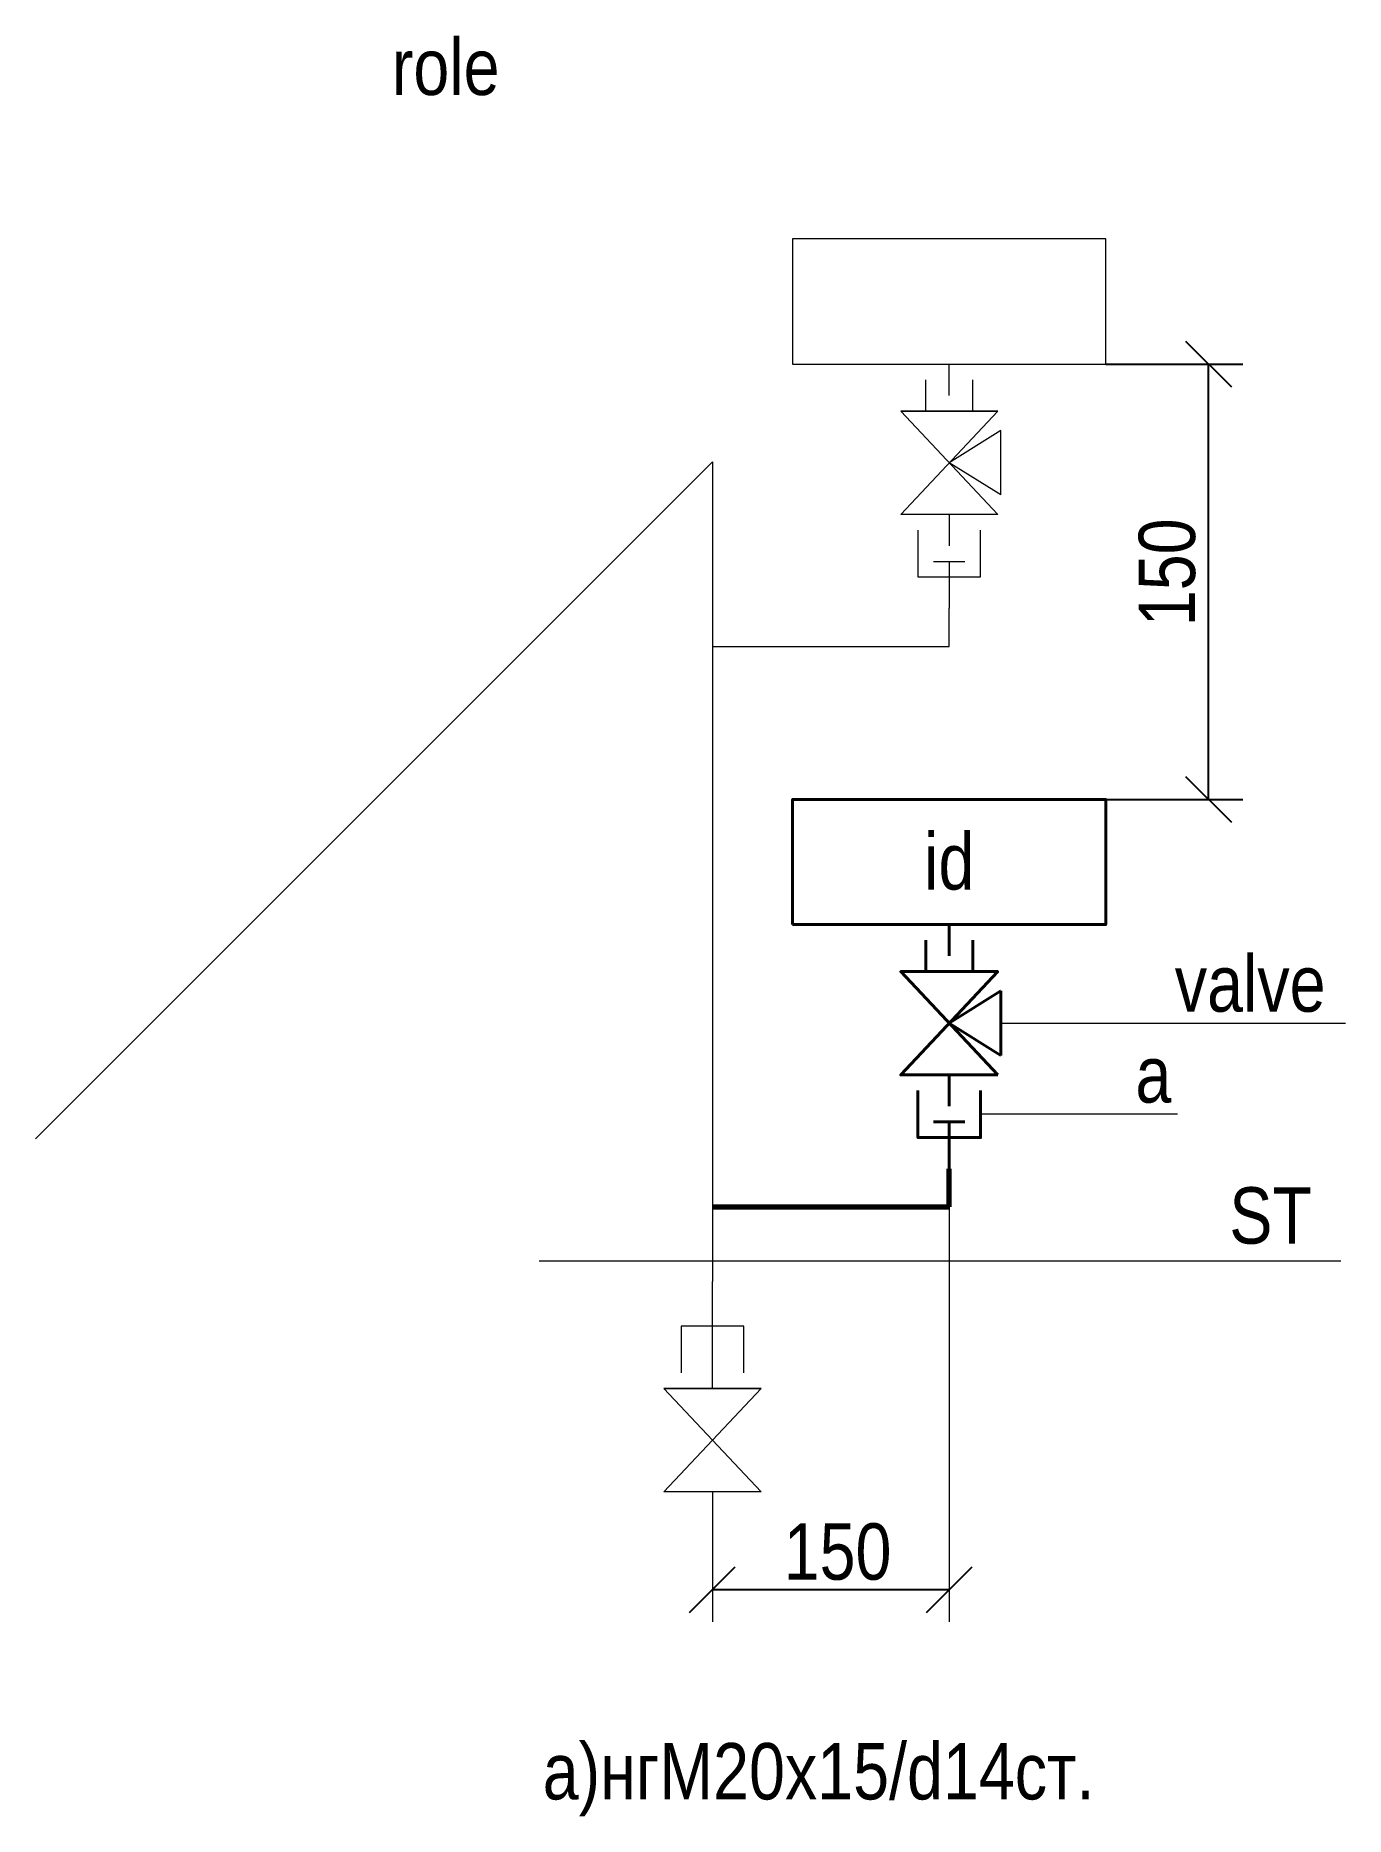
# Model space of a CAD drawing. Header units: feet. Extents: x -4308 to 69, y -12115 to -5.
# Drawn here: x 26.8 to 68.6, y -62.3 to -5.5 of the extents above; entities outside this region: 1.
import ezdxf

# ---------------------------------------------------------------- set-up
doc = ezdxf.new("R2010")
doc.units = ezdxf.units.FT
doc.header["$MEASUREMENT"] = 0
for name, color, linetype, lineweight in [('id_params_Ном._пера__1', 7, 'Continuous', 15), ('id_static_Ном._пера__1', 7, 'Continuous', 15), ('id_static_Ном._пера__21', 7, 'Continuous', 40), ('id_static_Ном._пера__41', 7, 'Continuous', 70)]:
    doc.layers.add(name, color=color, linetype=linetype, lineweight=lineweight)
doc.styles.add('СГЕНЕРИР_СТИЛЬ_1', font='ARIALN.TTF')

msp = doc.modelspace()

# ---------------------------------------------------------------- linework, layer by layer
for p, q in [((63.523, -15.224), (64.984, -16.684)), ((60.976, -15.954), (65.349, -15.954)), ((64.253, -29.854), (64.253, -15.954)), ((63.523, -29.124), (64.984, -30.584)), ((60.976, -29.854), (65.349, -29.854)), ((47.685, -55.824), (49.146, -54.363)), ((55.245, -55.824), (56.706, -54.363)), ((55.976, -55.094), (48.416, -55.094))]:
    msp.add_line(p, q)
at = {"layer": 'id_static_Ном._пера__1'}
for p, q in [((55.226, -17.454), (55.226, -16.454)), ((55.976, -16.954), (55.976, -15.954)), ((56.726, -17.454), (56.726, -16.454)), ((54.426, -17.454), (57.526, -17.454)), ((57.626, -18.073), (55.976, -19.104)), ((57.626, -20.135), (57.626, -18.073)), ((26.804, -40.691), (48.416, -19.079)), ((48.416, -19.079), (48.416, -45.248)), ((57.626, -20.135), (55.976, -19.104)), ((55.976, -20.754), (55.976, -21.754)), ((55.476, -22.254), (56.476, -22.254)), ((55.976, -22.254), (55.976, -23.754)), ((55.976, -24.97), (55.976, -23.754)), ((48.416, -24.97), (55.976, -24.97)), ((55.976, -42.869), (55.976, -56.12)), ((42.88, -44.587), (68.485, -44.587)), ((48.416, -46.25), (48.416, -45.248)), ((48.416, -48.671), (48.416, -46.25)), ((46.866, -48.671), (49.966, -48.671)), ((48.416, -51.971), (48.416, -56.12))]:
    msp.add_line(p, q, dxfattribs=at)
at = {"layer": 'id_static_Ном._пера__1', "color": 7, "linetype": 'Continuous', "lineweight": 15}
for p, q in [((54.426, -35.354), (57.526, -35.354)), ((57.626, -37.004), (68.626, -37.004)), ((63.268, -39.904), (56.976, -39.904))]:
    msp.add_line(p, q, dxfattribs=at)
at = {"layer": 'id_static_Ном._пера__1'}
for points in [[(50.976, -15.954), (60.976, -15.954), (60.976, -11.954), (50.976, -11.954)], [(57.526, -20.754), (54.426, -20.754), (57.526, -17.454), (54.426, -17.454)], [(49.966, -51.971), (46.866, -51.971), (49.966, -48.671), (46.866, -48.671)]]:
    msp.add_lwpolyline(points, close=True, dxfattribs=at)
for points in [[(54.976, -21.254), (54.976, -22.754), (56.976, -22.754), (56.976, -21.254)], [(49.416, -48.171), (49.416, -46.671), (47.416, -46.671), (47.416, -48.171)]]:
    msp.add_lwpolyline(points, dxfattribs=at)
at = {"layer": 'id_static_Ном._пера__21', "color": 7, "linetype": 'Continuous', "lineweight": 40}
for p, q in [((55.976, -34.854), (55.976, -33.854)), ((55.226, -35.354), (55.226, -34.354)), ((56.726, -35.354), (56.726, -34.354)), ((57.626, -35.972), (55.976, -37.004)), ((57.626, -38.035), (57.626, -35.972)), ((57.626, -38.035), (55.976, -37.004)), ((55.976, -38.654), (55.976, -39.654)), ((55.476, -40.154), (56.476, -40.154)), ((55.976, -40.154), (55.976, -41.654))]:
    msp.add_line(p, q, dxfattribs=at)
for points in [[(50.976, -33.854), (60.976, -33.854), (60.976, -29.854), (50.976, -29.854)], [(57.526, -38.654), (54.426, -38.654), (57.526, -35.354), (54.426, -35.354)]]:
    msp.add_lwpolyline(points, close=True, dxfattribs=at)
msp.add_lwpolyline([(54.976, -39.154), (54.976, -40.654), (56.976, -40.654), (56.976, -39.154)], dxfattribs=at)
at = {"layer": 'id_static_Ном._пера__41', "lineweight": 70}
for p, q in [((55.976, -42.869), (55.976, -41.654)), ((48.416, -42.869), (55.976, -42.869))]:
    msp.add_line(p, q, dxfattribs=at)

# ---------------------------------------------------------------- texts
at = {"layer": 'id_params_Ном._пера__1', "color": 7, "linetype": 'Continuous', "lineweight": 15, "insert": (39.898, -5.563), "char_height": 1.8, "width": 30, "attachment_point": 2, "style": 'СГЕНЕРИР_СТИЛЬ_1'}
msp.add_mtext('\\A1;role', dxfattribs=at)
at = {"layer": 'id_params_Ном._пера__1', "color": 7, "linetype": 'Continuous', "lineweight": 15, "insert": (62.026, -24.325), "char_height": 1.8, "attachment_point": 1, "rotation": 90, "style": 'СГЕНЕРИР_СТИЛЬ_1'}
msp.add_mtext('\\A1;150', dxfattribs=at)
at = {"layer": 'id_params_Ном._пера__1', "color": 7, "linetype": 'Continuous', "lineweight": 15, "char_height": 1.8, "style": 'СГЕНЕРИР_СТИЛЬ_1'}
for s, insert, attachment_point in [('\\A1;id', (55.976, -30.934), 2), ('\\A1;valve', (63.179, -34.835), 1), ('\\A1;ST', (64.921, -42.241), 1), ('\\A1;150', (50.691, -52.972), 1)]:
    msp.add_mtext(s, dxfattribs=dict(at, insert=insert, attachment_point=attachment_point))
at = {"layer": 'id_static_Ном._пера__1', "color": 7, "linetype": 'Continuous', "lineweight": 15, "style": 'СГЕНЕРИР_СТИЛЬ_1'}
for s, insert, char_height, attachment_point in [('\\A1;a', (63.068, -37.737), 1.8, 3), ('\\A1;\\P', (-4307.922, -12115.413), 17.4953, 1)]:
    msp.add_mtext(s, dxfattribs=dict(at, insert=insert, char_height=char_height, attachment_point=attachment_point))
at = {"layer": 'id_static_Ном._пера__1', "color": 7, "linetype": 'Continuous', "lineweight": 15, "insert": (42.996, -59.988), "char_height": 1.8, "attachment_point": 1, "line_spacing_factor": 0.98287, "style": 'СГЕНЕРИР_СТИЛЬ_1'}
msp.add_mtext('\\A1;а)нгМ20х15/d14ст.', dxfattribs=at)

doc.saveas('drawing.dxf')
